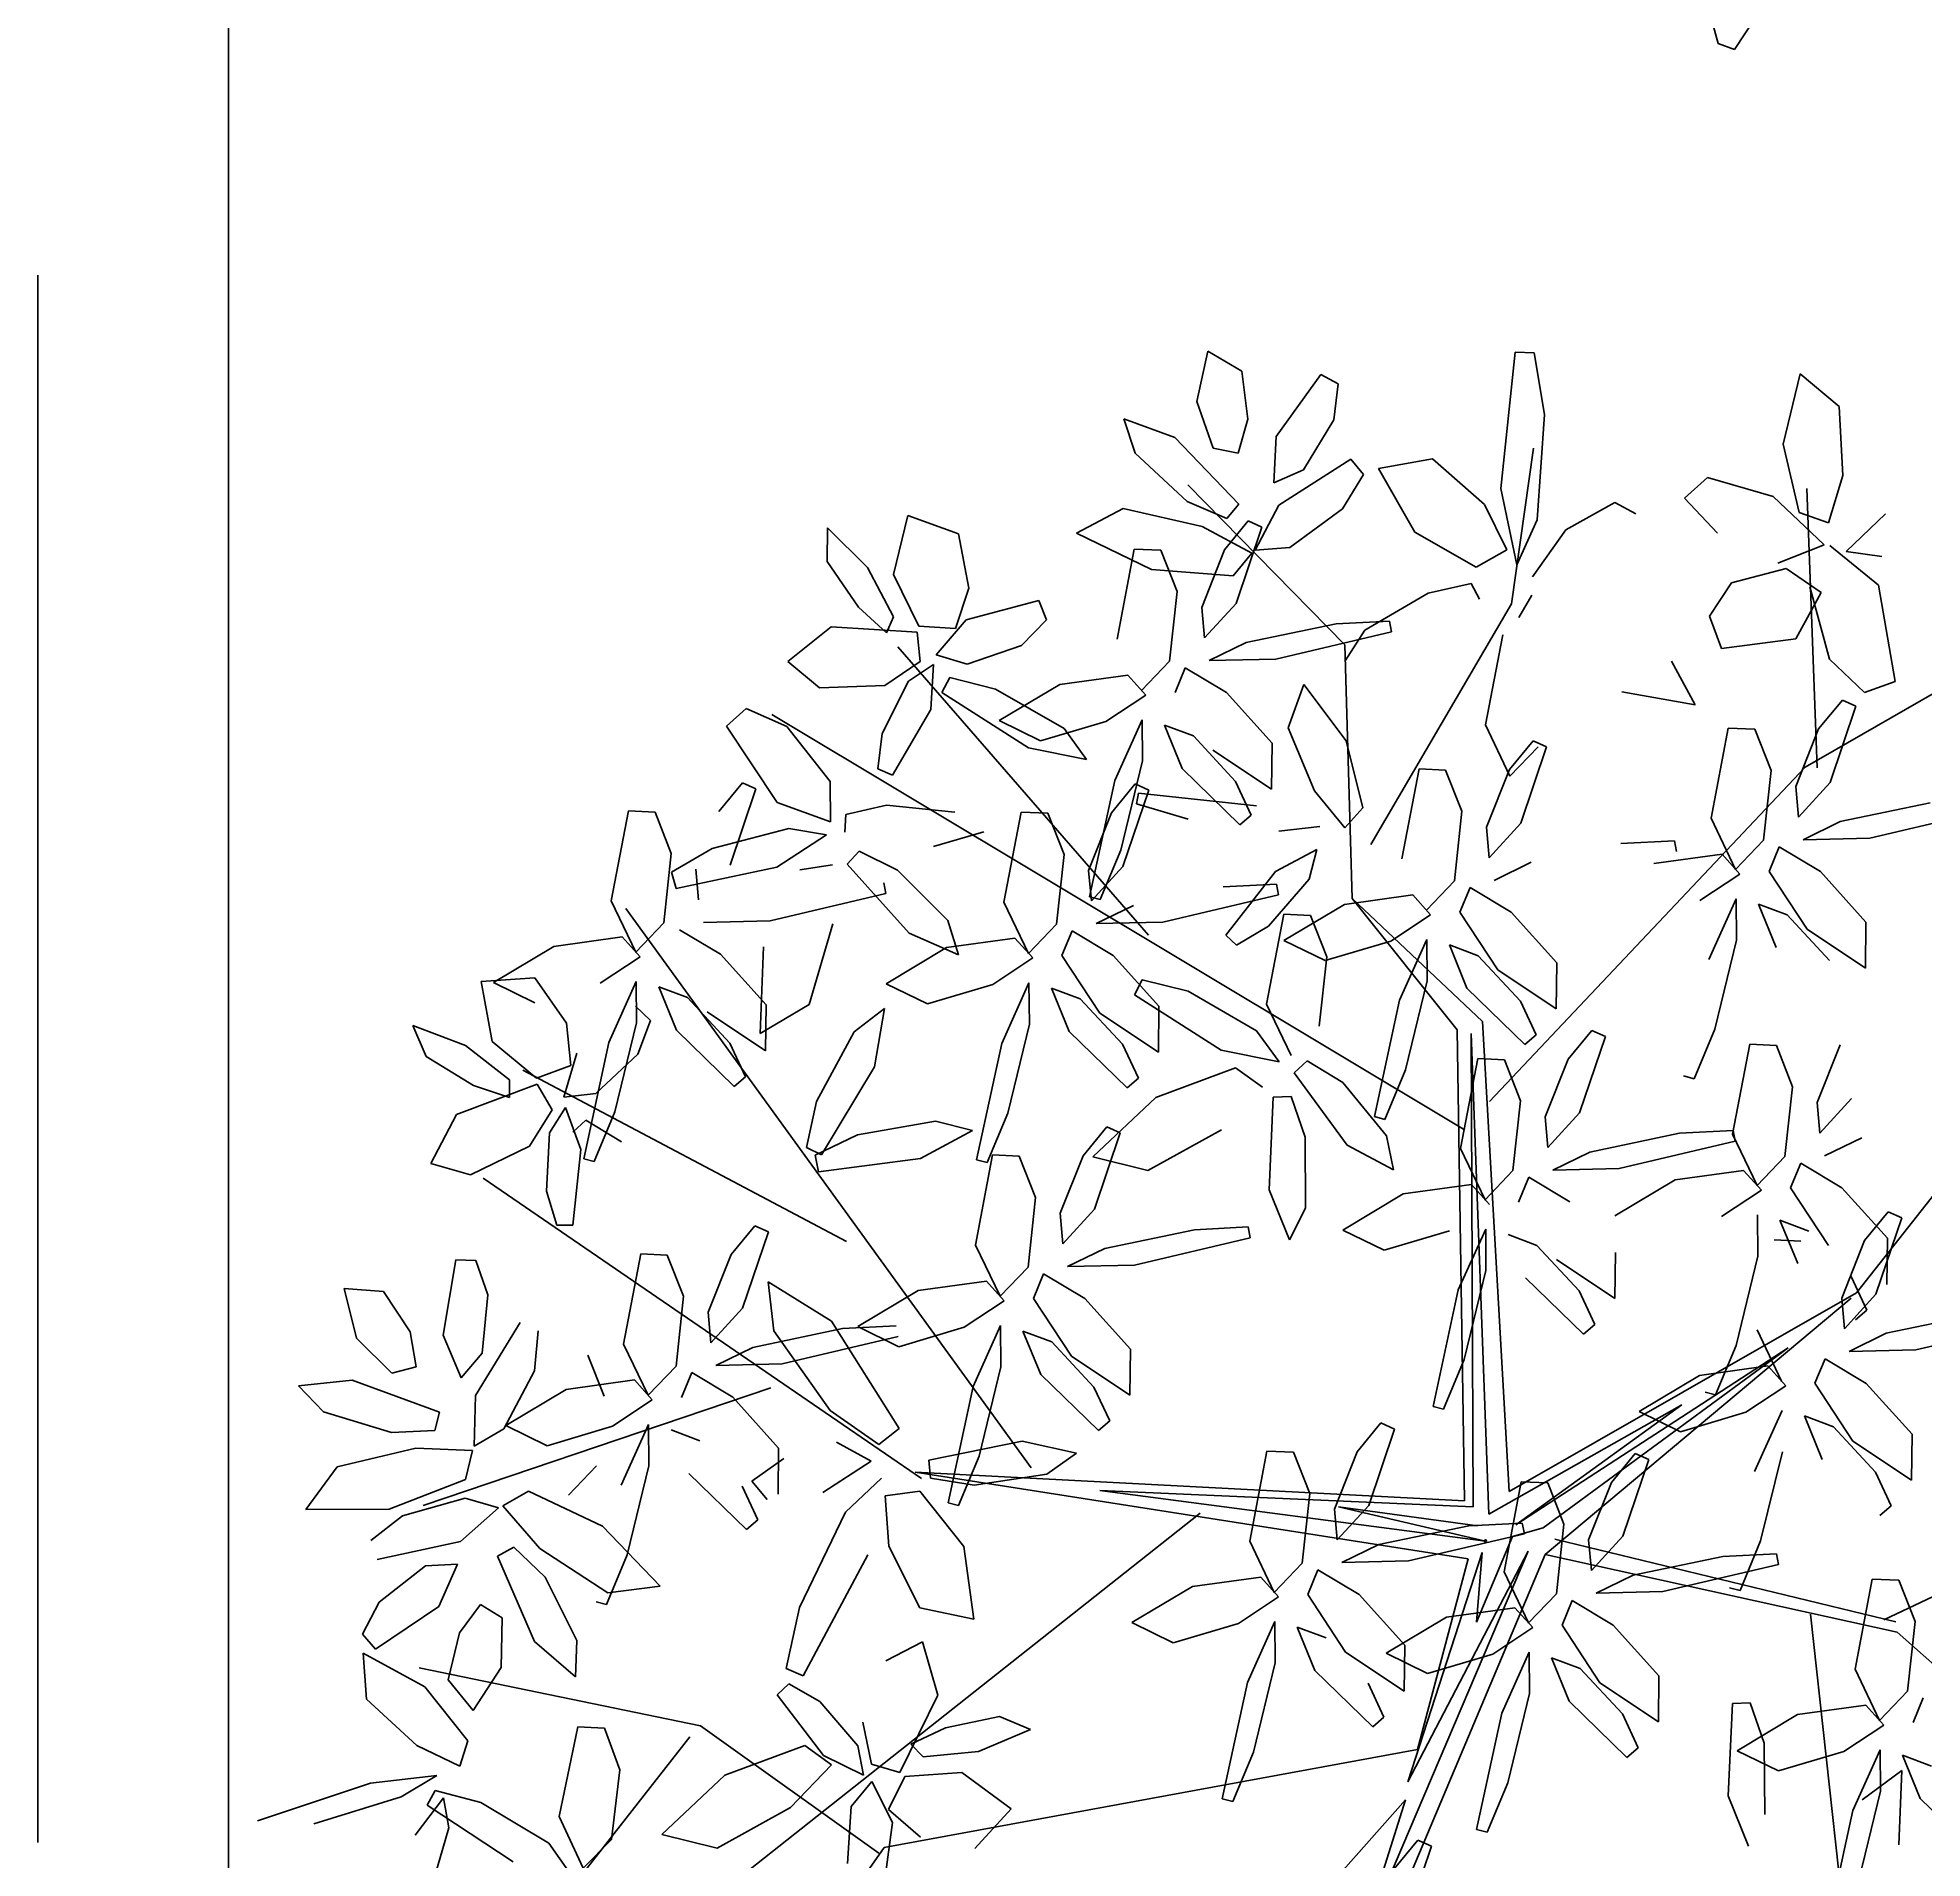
# Model space of a CAD drawing. Header units: inches. Extents: x -9 to 337, y -247 to 209.
# Drawn here: x 285.962 to 286.702, y 70.639 to 71.354 of the extents above; entities that cross this region are included whole.
import ezdxf
from ezdxf.enums import TextEntityAlignment as Align

# ---------------------------------------------------------------- set-up
doc = ezdxf.new("R2010")
doc.units = ezdxf.units.IN
doc.header["$MEASUREMENT"] = 0
doc.linetypes.add('CENTER2', pattern=[1.125, 0.75, -0.125, 0.125, -0.125])
doc.layers.add('vegetales', color=3, linetype='Continuous')
doc.styles.get("Standard").update_dxf_attribs({"font": 'arial.ttf'})

# ---------------------------------------------------------------- blocks, each defined once
blk = doc.blocks.new('EJE NORTE NUEVO')
at = {"color": 2, "linetype": 'CENTER2'}
blk.add_line((0, 2.55793), (0, -2.55793), dxfattribs=at)
at = {"color": 4}
blk.add_attdef('A', text='', height=0.35811, dxfattribs=at).set_placement((0, 2.90514), align=Align.MIDDLE_CENTER)
blk = doc.blocks.new('Planta(planta)002')
at = {"color": 62}
for p, q in [((0.1782, 0.8387), (0.1608, 0.8226)), ((0.1774, 0.7988), (0.1782, 0.8387)), ((0.1608, 0.8226), (0.1525, 0.7843)), ((-0.0641, 0.8036), (-0.0517, 0.7893)), ((0.1862, 0.7821), (0.2237, 0.8033)), ((0.2237, 0.8033), (0.2388, 0.7685)), ((-0.0517, 0.7893), (-0.0651, 0.7609)), ((0.0126, 0.7311), (0.0271, 0.7943)), ((0.0271, 0.7943), (0.0459, 0.7928)), ((0.0459, 0.7928), (0.0563, 0.7632)), ((0.0903, 0.7942), (0.1292, 0.7888)), ((0.0921, 0.7652), (0.0903, 0.7942)), ((0.1292, 0.7888), (0.1682, 0.742)), ((0.1647, 0.7615), (0.1774, 0.7988)), ((0.1525, 0.7843), (0.153, 0.7573)), ((0.1722, 0.7439), (0.1862, 0.7821)), ((0.0563, 0.7632), (0.0491, 0.7141)), ((0.125, 0.7326), (0.0921, 0.7652)), ((0.153, 0.7573), (0.1647, 0.7615)), ((0.2388, 0.7685), (0.216, 0.7367)), ((-0.0747, 0.7516), (-0.0427, 0.7422)), ((-0.0425, 0.7248), (0.0093, 0.7487)), ((0.0058, 0.7586), (-0.0205, 0.7568)), ((0.0093, 0.7487), (0.0058, 0.7586)), ((-0.0209, 0.6998), (-0.0807, 0.7413)), ((-0.0427, 0.7422), (0.0047, 0.7125)), ((0.1682, 0.742), (0.1546, 0.726)), ((0.1888, 0.7239), (0.1722, 0.7439)), ((0.216, 0.7367), (0.1888, 0.7239)), ((0.3663, 0.7168), (0.3784, 0.7393)), ((0.3784, 0.7393), (0.3936, 0.704)), ((0.0285, 0.6942), (0.0126, 0.7311)), ((0.0991, 0.7107), (0.1388, 0.7224)), ((0.1546, 0.726), (0.125, 0.7326)), ((0.1388, 0.7224), (0.1595, 0.7177)), ((0.1658, 0.7212), (0.1984, 0.7228)), ((0.176, 0.7006), (0.1658, 0.7212)), ((0.1984, 0.7228), (0.2435, 0.6947)), ((0.4228, 0.7102), (0.454, 0.7288)), ((0.454, 0.7288), (0.4603, 0.7017)), ((-0.085, 0.7108), (-0.0518, 0.6773)), ((0.0047, 0.7125), (0.0198, 0.69)), ((0.0491, 0.7141), (0.0285, 0.6942)), ((0.0789, 0.6957), (0.0991, 0.7107)), ((0.1595, 0.7177), (0.1351, 0.6974)), ((0.2965, 0.7081), (0.3318, 0.696)), ((0.3143, 0.6519), (0.2965, 0.7081)), ((0.3667, 0.6665), (0.3663, 0.7168)), ((0.4067, 0.679), (0.4228, 0.7102)), ((0.0198, 0.69), (-0.0209, 0.6998)), ((0.0826, 0.6851), (0.0789, 0.6957)), ((0.1351, 0.6974), (0.0826, 0.6851)), ((0.1492, 0.6998), (0.1607, 0.703)), ((0.1628, 0.6283), (0.1492, 0.6998)), ((0.1607, 0.703), (0.177, 0.6738)), ((0.212, 0.6818), (0.176, 0.7006)), ((0.2435, 0.6947), (0.2375, 0.6813)), ((0.3318, 0.696), (0.3611, 0.6466)), ((0.3936, 0.704), (0.3904, 0.6385)), ((0.4603, 0.7017), (0.4385, 0.6752)), ((0.0074, 0.6725), (-0.0111, 0.6868)), ((0.0302, 0.6818), (0.0398, 0.6899)), ((0.0398, 0.6899), (0.0644, 0.6736)), ((0.2375, 0.6813), (0.212, 0.6818)), ((-0.0518, 0.6773), (0.0185, 0.631)), ((0.0644, 0.6736), (0.0939, 0.6349)), ((0.177, 0.6738), (0.19, 0.6194)), ((0.2618, 0.6357), (0.3164, 0.6706)), ((0.3164, 0.6706), (0.3288, 0.6563)), ((0.4162, 0.6637), (0.4067, 0.679)), ((0.4385, 0.6752), (0.4162, 0.6637)), ((0.0094, 0.5998), (0.0148, 0.6651)), ((0.0148, 0.6651), (0.0274, 0.6652)), ((0.0274, 0.6652), (0.0362, 0.6362)), ((0.1626, 0.6567), (0.1722, 0.6256)), ((0.2105, 0.6431), (0.1626, 0.6567)), ((0.3288, 0.6563), (0.3154, 0.6279)), ((0.3772, 0.6378), (0.3667, 0.6665)), ((0.4433, 0.6522), (0.4969, 0.6595)), ((0.4969, 0.6595), (0.5006, 0.646)), ((-0.0758, 0.6166), (-0.0228, 0.6435)), ((0.4184, 0.6309), (0.4433, 0.6522)), ((0.5006, 0.646), (0.4799, 0.6307)), ((0.0185, 0.631), (0.0231, 0.6372)), ((0.0362, 0.6362), (0.0347, 0.5859)), ((0.0978, 0.6106), (0.0658, 0.6294)), ((0.185, 0.5928), (0.1628, 0.6283)), ((0.3904, 0.6385), (0.3772, 0.6378)), ((0.1722, 0.6256), (0.214, 0.6014)), ((0.19, 0.6194), (0.185, 0.5928)), ((0.0715, 0.566), (0.1262, 0.6009)), ((0.1262, 0.6009), (0.1385, 0.5867)), ((-0.0277, 0.587), (-0.018, 0.5559)), ((0.0202, 0.5735), (-0.0277, 0.587)), ((0.0224, 0.5638), (0.0094, 0.5998)), ((-0.0413, 0.5757), (-0.0762, 0.5526)), ((-0.068, 0.58), (-0.0413, 0.5757)), ((0.0347, 0.5859), (0.0224, 0.5638)), ((0.1385, 0.5867), (0.1252, 0.5583)), ((0.2325, 0.5836), (0.1879, 0.5681)), ((0.2114, 0.5634), (0.2325, 0.5836)), ((0.0583, 0.5429), (0.0202, 0.5735)), ((0.0571, 0.5285), (0.0715, 0.566)), ((0.1879, 0.5681), (0.1158, 0.5245)), ((0.155, 0.5312), (0.2114, 0.5634)), ((-0.018, 0.5559), (0.0238, 0.5318)), ((0.1252, 0.5583), (0.0857, 0.5283)), ((0.1698, 0.5541), (0.129, 0.5379)), ((0.1961, 0.5559), (0.1698, 0.5541)), ((0.1929, 0.5499), (0.1865, 0.5456)), ((0.1996, 0.546), (0.1961, 0.5559)), ((0.0568, 0.5241), (0.0583, 0.5429)), ((0.129, 0.5379), (0.1146, 0.5216)), ((0.1477, 0.5222), (0.1996, 0.546)), ((0.1865, 0.5456), (0.2037, 0.5117)), ((0.2269, 0.5393), (0.226, 0.4822)), ((0.0238, 0.5318), (0.0568, 0.5241)), ((0.0857, 0.5283), (0.0571, 0.5285)), ((0.1146, 0.5216), (0.1477, 0.5222)), ((0.1158, 0.5245), (0.1195, 0.5178)), ((0.1195, 0.5178), (0.155, 0.5312)), ((0.0422, 0.514), (-0.0023, 0.4985)), ((0.0211, 0.4937), (0.0422, 0.514)), ((0.0722, 0.5102), (0.061, 0.4627)), ((0.0899, 0.517), (0.0722, 0.5102)), ((0.0971, 0.4838), (0.0899, 0.517)), ((0.1052, 0.5082), (0.1384, 0.4746)), ((0.1326, 0.4978), (0.1052, 0.5082)), ((-0.0023, 0.4985), (-0.0744, 0.4549)), ((-0.0352, 0.4616), (0.0211, 0.4937)), ((0.0504, 0.4998), (0.0366, 0.4696)), ((0.0588, 0.4797), (0.0504, 0.4998)), ((0.0933, 0.4357), (0.0971, 0.4838)), ((0.226, 0.4822), (0.2365, 0.4811)), ((0.0366, 0.4696), (0.0358, 0.4125)), ((0.056, 0.436), (0.0588, 0.4797)), ((0.1384, 0.4746), (0.2088, 0.4283)), ((-0.0707, 0.4481), (-0.0352, 0.4616)), ((0.061, 0.4627), (0.0694, 0.4136)), ((0.0873, 0.4539), (0.0987, 0.4571)), ((0.1009, 0.3824), (0.0873, 0.4539)), ((0.0987, 0.4571), (0.1151, 0.428)), ((0.2133, 0.4345), (0.1859, 0.4608)), ((-0.0641, 0.449), (-0.0517, 0.4347)), ((0.2192, 0.4411), (0.1624, 0.4359)), ((-0.0517, 0.4347), (-0.0651, 0.4063)), ((0.0463, 0.4114), (0.056, 0.436)), ((0.0694, 0.4136), (0.0933, 0.4357)), ((0.1151, 0.428), (0.128, 0.3735)), ((0.1624, 0.4359), (0.1624, 0.4254)), ((0.2088, 0.4283), (0.2133, 0.4345)), ((0.1466, 0.3813), (0.2013, 0.4162)), ((0.1624, 0.4254), (0.1878, 0.4183)), ((0.1878, 0.4183), (0.2316, 0.4201)), ((0.2013, 0.4162), (0.2137, 0.4019)), ((-0.0205, 0.4021), (-0.0612, 0.3859)), ((0.0058, 0.4039), (-0.0205, 0.4021)), ((0.0093, 0.394), (0.0058, 0.4039)), ((0.0358, 0.4125), (0.0463, 0.4114)), ((0.1879, 0.4034), (0.1976, 0.3723)), ((0.2358, 0.3898), (0.1879, 0.4034)), ((0.2137, 0.4019), (0.2003, 0.3735)), ((-0.0425, 0.3702), (0.0093, 0.394)), ((-0.0164, 0.3965), (0.0034, 0.3615)), ((0.0448, 0.393), (-0.0164, 0.3965)), ((0.0988, 0.3663), (0.0448, 0.393)), ((0.123, 0.3469), (0.1009, 0.3824)), ((0.128, 0.3735), (0.123, 0.3469)), ((0.1322, 0.3438), (0.1466, 0.3813)), ((0.2003, 0.3735), (0.1608, 0.3436)), ((-0.0757, 0.3696), (-0.0425, 0.3702)), ((0.0034, 0.3615), (0.0601, 0.3436)), ((0.1019, 0.3432), (0.0988, 0.3663)), ((0.1134, 0.2714), (0.1247, 0.3338)), ((0.1247, 0.3338), (0.1372, 0.3328)), ((-0.0518, 0.3226), (0.0185, 0.2763)), ((0.0523, 0.2898), (0.102, 0.3326)), ((0.1111, 0.3239), (0.097, 0.297)), ((0.102, 0.3326), (0.1111, 0.3239)), ((0.1372, 0.3328), (0.1434, 0.304)), ((-0.1536, 0.3176), (-0.1544, 0.2606)), ((-0.1292, 0.3107), (-0.1209, 0.2616)), ((0.2133, 0.3148), (0.1412, 0.2712)), ((0.1804, 0.2779), (0.2367, 0.3101)), ((0.097, 0.297), (0.0607, 0.2622)), ((0.1434, 0.304), (0.1373, 0.2557)), ((-0.144, 0.2595), (-0.1343, 0.284)), ((-0.1209, 0.2616), (-0.0969, 0.2837)), ((0.0185, 0.2763), (0.0231, 0.2825)), ((0.0365, 0.2551), (0.0523, 0.2898)), ((0.1231, 0.2356), (0.1134, 0.2714)), ((0.1412, 0.2712), (0.1449, 0.2645)), ((0.1449, 0.2645), (0.1804, 0.2779)), ((-0.1544, 0.2606), (-0.144, 0.2595)), ((0.0607, 0.2622), (0.0365, 0.2551)), ((0.1373, 0.2557), (0.1231, 0.2356)), ((0.1666, 0.2114), (0.2213, 0.2463)), ((0.2213, 0.2463), (0.2337, 0.232)), ((0.0674, 0.2324), (0.0771, 0.2013)), ((0.1154, 0.2188), (0.0674, 0.2324)), ((0.2337, 0.232), (0.2203, 0.2036)), ((0.1534, 0.1883), (0.1154, 0.2188)), ((0.0771, 0.2013), (0.1189, 0.1771)), ((0.1522, 0.1739), (0.1666, 0.2114)), ((0.2203, 0.2036), (0.1808, 0.1737)), ((0.1519, 0.1694), (0.1534, 0.1883)), ((0.1808, 0.1737), (0.1522, 0.1739)), ((0.2241, 0.1832), (0.2097, 0.167)), ((-0.1377, 0.1291), (-0.0831, 0.164)), ((-0.0831, 0.164), (-0.0707, 0.1497)), ((0.185, 0.1623), (0.1673, 0.1556)), ((0.1923, 0.1292), (0.185, 0.1623)), ((-0.0707, 0.1497), (-0.0841, 0.1213)), ((0.1374, 0.1593), (0.0928, 0.1438)), ((0.1163, 0.1391), (0.1374, 0.1593)), ((0.2004, 0.1535), (0.2335, 0.12)), ((0.2277, 0.1432), (0.2004, 0.1535)), ((-0.151, 0.1059), (-0.189, 0.1365)), ((0.0928, 0.1438), (0.0207, 0.1002)), ((0.0599, 0.1069), (0.1163, 0.1391)), ((0.1539, 0.1251), (0.1455, 0.1451)), ((-0.1522, 0.0915), (-0.1377, 0.1291)), ((-0.0841, 0.1213), (-0.1236, 0.0913)), ((-0.0395, 0.1172), (-0.0802, 0.1009)), ((-0.0616, 0.0852), (-0.0097, 0.109)), ((-0.0132, 0.119), (-0.0395, 0.1172)), ((-0.0097, 0.109), (-0.0132, 0.119)), ((0.0244, 0.0935), (0.0599, 0.1069)), ((-0.1855, 0.0948), (-0.1525, 0.0871)), ((-0.1525, 0.0871), (-0.151, 0.1059)), ((-0.0802, 0.1009), (-0.0947, 0.0847)), ((0.0207, 0.1002), (0.0244, 0.0935)), ((-0.1236, 0.0913), (-0.1522, 0.0915)), ((-0.0947, 0.0847), (-0.0616, 0.0852)), ((-0.167, 0.077), (-0.2116, 0.0615)), ((-0.1881, 0.0568), (-0.167, 0.077)), ((-0.137, 0.0733), (-0.1483, 0.0258)), ((-0.1194, 0.08), (-0.137, 0.0733)), ((-0.1121, 0.0469), (-0.1194, 0.08)), ((-0.104, 0.0712), (-0.0708, 0.0377)), ((-0.0767, 0.0609), (-0.104, 0.0712)), ((-0.1589, 0.0628), (-0.1726, 0.0327)), ((-0.1504, 0.0428), (-0.1589, 0.0628)), ((-0.0234, 0.0238), (-0.0767, 0.0609)), ((-0.1159, -0.0012), (-0.1121, 0.0469)), ((-0.1726, 0.0327), (-0.1735, -0.0244)), ((-0.0708, 0.0377), (-0.0005, -0.0087)), ((-0.1483, 0.0258), (-0.1399, -0.0233)), ((-0.0299, -0.0166), (0.0247, 0.0183)), ((0.004, -0.0024), (-0.0234, 0.0238)), ((0.0247, 0.0183), (0.0371, 0.004)), ((-0.1291, 0.0044), (-0.1195, -0.0267)), ((-0.0812, -0.0092), (-0.1291, 0.0044)), ((0.0371, 0.004), (0.0237, -0.0243)), ((-0.163, -0.0255), (-0.1533, -0.001)), ((-0.1399, -0.0233), (-0.1159, -0.0012)), ((-0.0432, -0.0397), (-0.0812, -0.0092)), ((-0.0005, -0.0087), (0.004, -0.0024)), ((-0.1735, -0.0244), (-0.163, -0.0255)), ((-0.0444, -0.0541), (-0.0299, -0.0166)), ((0.0237, -0.0243), (-0.0158, -0.0543)), ((-0.1195, -0.0267), (-0.0777, -0.0509)), ((-0.0447, -0.0585), (-0.0432, -0.0397)), ((0.0683, -0.0285), (0.0276, -0.0447)), ((0.0462, -0.0604), (0.0981, -0.0366)), ((0.0946, -0.0267), (0.0683, -0.0285)), ((0.0981, -0.0366), (0.0946, -0.0267)), ((-0.0777, -0.0509), (-0.0447, -0.0585)), ((0.0276, -0.0447), (0.0131, -0.061)), ((-0.0158, -0.0543), (-0.0444, -0.0541)), ((-0.0116, -0.0656), (-0.0292, -0.0724)), ((-0.0043, -0.0988), (-0.0116, -0.0656)), ((0.0131, -0.061), (0.0462, -0.0604)), ((-0.0592, -0.0687), (-0.1038, -0.0842)), ((-0.0803, -0.0889), (-0.0592, -0.0687)), ((-0.0292, -0.0724), (-0.0405, -0.1199)), ((0.0038, -0.0744), (0.037, -0.108)), ((0.0311, -0.0848), (0.0038, -0.0744)), ((-0.1038, -0.0842), (-0.1759, -0.1277)), ((-0.1367, -0.1211), (-0.0803, -0.0889)), ((-0.0511, -0.0828), (-0.0648, -0.113)), ((-0.0426, -0.1029), (-0.0511, -0.0828)), ((0.0844, -0.1218), (0.0311, -0.0848)), ((-0.2098, -0.1027), (-0.2361, -0.1045)), ((-0.2063, -0.1126), (-0.2098, -0.1027)), ((-0.0455, -0.1467), (-0.0426, -0.1029)), ((-0.0081, -0.1469), (-0.0043, -0.0988)), ((-0.2582, -0.1364), (-0.2063, -0.1126)), ((-0.0648, -0.113), (-0.0657, -0.1701)), ((-0.0405, -0.1199), (-0.0321, -0.169)), ((-0.1759, -0.1277), (-0.1722, -0.1345)), ((-0.1722, -0.1345), (-0.1367, -0.1211)), ((-0.0552, -0.1712), (-0.0455, -0.1467)), ((0.0714, -0.1404), (0.0751, -0.1472)), ((-0.0321, -0.169), (-0.0081, -0.1469)), ((-0.0657, -0.1701), (-0.0552, -0.1712)), ((-0.0363, -0.241), (0.0133, -0.1983)), ((0.0133, -0.1983), (0.0224, -0.207)), ((0.0224, -0.207), (0.0083, -0.2339)), ((-0.0087, -0.2236), (0.001, -0.2547)), ((0.0393, -0.2371), (-0.0087, -0.2236)), ((0.0083, -0.2339), (-0.028, -0.2687)), ((0.0773, -0.2677), (0.0393, -0.2371)), ((-0.0522, -0.2758), (-0.0363, -0.241)), ((0.0761, -0.2821), (0.0905, -0.2446)), ((0.001, -0.2547), (0.0428, -0.2789)), ((0.0428, -0.2789), (0.0758, -0.2865)), ((0.0758, -0.2865), (0.0773, -0.2677)), ((-0.6449, -0.5645), (-0.6302, -0.5403)), ((-0.6353, -0.587), (-0.6449, -0.5645)), ((-0.5831, -0.5779), (-0.6353, -0.587))]:
    blk.add_line(p, q, dxfattribs=at)
at = {"color": 60}
for p, q in [((-0.2793, 0.8101), (-0.2887, 0.7883)), ((-0.2639, 0.7733), (-0.2793, 0.8101)), ((-0.1187, 0.7687), (-0.0641, 0.8036)), ((-0.2887, 0.7883), (-0.2807, 0.7499)), ((-0.249, 0.7616), (-0.2234, 0.7963)), ((-0.2234, 0.7963), (-0.1954, 0.7706)), ((-0.2179, 0.7897), (-0.2083, 0.7586)), ((-0.17, 0.7761), (-0.2179, 0.7897)), ((-0.1319, 0.7455), (-0.17, 0.7761)), ((-0.2603, 0.734), (-0.2639, 0.7733)), ((-0.2463, 0.721), (-0.249, 0.7616)), ((-0.1954, 0.7706), (-0.2034, 0.7323)), ((-0.1332, 0.7312), (-0.1187, 0.7687)), ((-0.0651, 0.7609), (-0.1045, 0.7309)), ((-0.2807, 0.7499), (-0.2693, 0.7254)), ((-0.0807, 0.7413), (-0.0747, 0.7516)), ((-0.3415, 0.7337), (-0.3038, 0.7445)), ((-0.3281, 0.7079), (-0.3415, 0.7337)), ((-0.3038, 0.7445), (-0.2491, 0.7177)), ((-0.2693, 0.7254), (-0.2603, 0.734)), ((-0.1665, 0.7344), (-0.1334, 0.7267)), ((-0.1334, 0.7267), (-0.1319, 0.7455)), ((-0.0612, 0.7405), (-0.0757, 0.7243)), ((-0.223, 0.7094), (-0.2463, 0.721)), ((-0.2034, 0.7323), (-0.223, 0.7094)), ((-0.1045, 0.7309), (-0.1332, 0.7312)), ((-0.4676, 0.6872), (-0.4478, 0.7177)), ((-0.4478, 0.7177), (-0.4302, 0.696)), ((-0.2847, 0.6915), (-0.3281, 0.7079)), ((-0.2491, 0.7177), (-0.255, 0.6975)), ((-0.2428, 0.6977), (-0.2137, 0.7124)), ((-0.148, 0.7166), (-0.1926, 0.7011)), ((-0.1691, 0.6964), (-0.148, 0.7166)), ((-0.0931, 0.6865), (-0.1004, 0.7196)), ((-0.5213, 0.6684), (-0.5203, 0.6939)), ((-0.5203, 0.6939), (-0.4912, 0.6689)), ((-0.4302, 0.696), (-0.4382, 0.6627)), ((-0.255, 0.6975), (-0.2847, 0.6915)), ((-0.1926, 0.7011), (-0.2647, 0.6575)), ((-0.2252, 0.683), (-0.2428, 0.6977)), ((-0.2255, 0.6642), (-0.1691, 0.6964)), ((-0.1611, 0.7051), (-0.1611, 0.6904)), ((-0.1399, 0.7024), (-0.1536, 0.6723)), ((-0.1314, 0.6824), (-0.1399, 0.7024)), ((-0.4684, 0.6521), (-0.4676, 0.6872)), ((-0.2995, 0.6609), (-0.268, 0.6878)), ((-0.268, 0.6878), (-0.2472, 0.6919)), ((-0.2472, 0.6919), (-0.2613, 0.6635)), ((-0.1846, 0.6805), (-0.2252, 0.683)), ((-0.1611, 0.6904), (-0.1846, 0.6805)), ((-0.1343, 0.6386), (-0.1314, 0.6824)), ((-0.0969, 0.6384), (-0.0931, 0.6865)), ((-0.4989, 0.6233), (-0.5213, 0.6684)), ((-0.4912, 0.6689), (-0.4653, 0.6086)), ((-0.4237, 0.6441), (-0.3788, 0.6742)), ((-0.3788, 0.6742), (-0.3696, 0.6636)), ((-0.2563, 0.6761), (-0.2438, 0.6751)), ((-0.2438, 0.6751), (-0.2376, 0.6463)), ((-0.1536, 0.6723), (-0.1544, 0.6152)), ((-0.0683, 0.6681), (-0.1145, 0.6277)), ((-0.4382, 0.6627), (-0.4531, 0.6426)), ((-0.3696, 0.6636), (-0.3814, 0.6408)), ((-0.3119, 0.639), (-0.2995, 0.6609)), ((-0.2613, 0.6635), (-0.3043, 0.6309)), ((-0.2647, 0.6575), (-0.261, 0.6508)), ((-0.261, 0.6508), (-0.2255, 0.6642)), ((-0.1292, 0.6654), (-0.1209, 0.6163)), ((-0.4531, 0.6426), (-0.4684, 0.6521)), ((-0.4369, 0.6141), (-0.4237, 0.6441)), ((-0.3814, 0.6408), (-0.4141, 0.6153)), ((-0.5802, 0.63), (-0.5432, 0.6346)), ((-0.5396, 0.5873), (-0.5802, 0.63)), ((-0.5432, 0.6346), (-0.4952, 0.6031)), ((-0.3043, 0.6309), (-0.3119, 0.639)), ((-0.144, 0.6141), (-0.1343, 0.6386)), ((-0.1209, 0.6163), (-0.0969, 0.6384)), ((-0.1145, 0.6277), (-0.0758, 0.6166)), ((-0.4769, 0.6022), (-0.4989, 0.6233)), ((-0.4141, 0.6153), (-0.4369, 0.6141)), ((-0.1544, 0.6152), (-0.144, 0.6141)), ((-0.4952, 0.6031), (-0.4689, 0.5729)), ((-0.4653, 0.6086), (-0.4769, 0.6022)), ((-0.439, 0.5981), (-0.38, 0.6106)), ((-0.4872, 0.5626), (-0.5396, 0.5873)), ((-0.466, 0.5742), (-0.439, 0.5981)), ((-0.3755, 0.5973), (-0.3979, 0.5798)), ((-0.5647, 0.5815), (-0.5366, 0.5772)), ((-0.5366, 0.5772), (-0.4969, 0.5535)), ((-0.4425, 0.5674), (-0.466, 0.5742)), ((-0.3979, 0.5798), (-0.4425, 0.5674)), ((-0.3407, 0.547), (-0.286, 0.5819)), ((-0.286, 0.5819), (-0.2737, 0.5677)), ((-0.1221, 0.5655), (-0.068, 0.58)), ((-0.5216, 0.5349), (-0.5713, 0.5691)), ((-0.4689, 0.5729), (-0.4872, 0.5626)), ((-0.4399, 0.568), (-0.4302, 0.5369)), ((-0.392, 0.5545), (-0.4399, 0.568)), ((-0.2737, 0.5677), (-0.287, 0.5393)), ((-0.1508, 0.5484), (-0.1221, 0.5655)), ((-0.6169, 0.5402), (-0.5922, 0.5473)), ((-0.5922, 0.5473), (-0.5512, 0.5411)), ((-0.4969, 0.5535), (-0.4857, 0.5317)), ((-0.3539, 0.5239), (-0.392, 0.5545)), ((-0.3637, 0.5599), (-0.377, 0.5315)), ((-0.3551, 0.5095), (-0.3407, 0.547)), ((-0.1473, 0.5371), (-0.1508, 0.5484)), ((-0.0762, 0.5526), (-0.1473, 0.5371)), ((-0.6182, 0.5262), (-0.6169, 0.5402)), ((-0.5512, 0.5411), (-0.5347, 0.5254)), ((-0.4857, 0.5317), (-0.5216, 0.5349)), ((-0.4302, 0.5369), (-0.3884, 0.5128)), ((-0.287, 0.5393), (-0.3265, 0.5093)), ((-0.2424, 0.5351), (-0.2832, 0.5189)), ((-0.2161, 0.5369), (-0.2424, 0.5351)), ((-0.2126, 0.527), (-0.2161, 0.5369)), ((-0.1573, 0.5304), (-0.1505, 0.5402)), ((-0.1505, 0.5402), (-0.1193, 0.5283)), ((-0.6263, 0.5307), (-0.6482, 0.5066)), ((-0.6136, 0.4826), (-0.6263, 0.5307)), ((-0.5655, 0.5143), (-0.6182, 0.5262)), ((-0.5347, 0.5254), (-0.5655, 0.5143)), ((-0.4865, 0.4907), (-0.4827, 0.5305)), ((-0.4827, 0.5305), (-0.4627, 0.5244)), ((-0.4627, 0.5244), (-0.4445, 0.4693)), ((-0.3554, 0.5051), (-0.3539, 0.5239)), ((-0.2645, 0.5032), (-0.2126, 0.527)), ((-0.101, 0.4843), (-0.1573, 0.5304)), ((-0.1193, 0.5283), (-0.0745, 0.4948)), ((-0.537, 0.4483), (-0.5111, 0.5086)), ((-0.5111, 0.5086), (-0.4985, 0.5046)), ((-0.3884, 0.5128), (-0.3554, 0.5051)), ((-0.3265, 0.5093), (-0.3551, 0.5095)), ((-0.2832, 0.5189), (-0.2976, 0.5026)), ((-0.6896, 0.4637), (-0.7639, 0.5035)), ((-0.6482, 0.5066), (-0.6477, 0.4583)), ((-0.569, 0.491), (-0.5441, 0.494)), ((-0.5441, 0.494), (-0.5406, 0.4764)), ((-0.4985, 0.5046), (-0.4987, 0.4741)), ((-0.4165, 0.5016), (-0.4452, 0.5018)), ((-0.37, 0.495), (-0.4145, 0.4795)), ((-0.3911, 0.4747), (-0.37, 0.495)), ((-0.3223, 0.498), (-0.34, 0.4912)), ((-0.315, 0.4649), (-0.3223, 0.498)), ((-0.2976, 0.5026), (-0.2645, 0.5032)), ((-0.2609, 0.476), (-0.2384, 0.5028)), ((-0.2384, 0.5028), (-0.2279, 0.4512)), ((-0.0745, 0.4948), (-0.0612, 0.4712)), ((-0.6205, 0.4343), (-0.6136, 0.4826)), ((-0.5987, 0.4739), (-0.569, 0.491)), ((-0.4764, 0.4342), (-0.4865, 0.4907)), ((-0.3534, 0.4607), (-0.3618, 0.4808)), ((-0.3069, 0.4892), (-0.2738, 0.4556)), ((-0.2796, 0.4788), (-0.3069, 0.4892)), ((-0.0612, 0.4712), (-0.101, 0.4843)), ((-0.7381, 0.4732), (-0.6817, 0.4412)), ((-0.6023, 0.4462), (-0.5987, 0.4739)), ((-0.5406, 0.4764), (-0.5666, 0.4528)), ((-0.4987, 0.4741), (-0.5159, 0.4268)), ((-0.4445, 0.4693), (-0.4476, 0.4105)), ((-0.4474, 0.4426), (-0.3911, 0.4747)), ((-0.2263, 0.4418), (-0.2796, 0.4788)), ((-0.2744, 0.4083), (-0.2609, 0.476)), ((-0.6535, 0.4333), (-0.6896, 0.4637)), ((-0.6477, 0.4583), (-0.6374, 0.426)), ((-0.3189, 0.4167), (-0.315, 0.4649)), ((-0.2738, 0.4556), (-0.2034, 0.4093)), ((-0.0744, 0.4549), (-0.0707, 0.4481)), ((-0.6817, 0.4412), (-0.6535, 0.4333)), ((-0.5666, 0.4528), (-0.6023, 0.4462)), ((-0.5352, 0.4099), (-0.537, 0.4483)), ((-0.4829, 0.4291), (-0.4474, 0.4426)), ((-0.3756, 0.4506), (-0.3764, 0.3935)), ((-0.2279, 0.4512), (-0.2503, 0.3642)), ((-0.1989, 0.4155), (-0.2263, 0.4418)), ((-0.1187, 0.414), (-0.0641, 0.449)), ((-0.6734, 0.4238), (-0.6619, 0.4268)), ((-0.6619, 0.4268), (-0.6459, 0.3975)), ((-0.6374, 0.426), (-0.6205, 0.4343)), ((-0.4866, 0.4359), (-0.4829, 0.4291)), ((-0.4476, 0.4105), (-0.4764, 0.4342)), ((-0.2179, 0.435), (-0.2083, 0.4039)), ((-0.17, 0.4215), (-0.2179, 0.435)), ((-0.6616, 0.4191), (-0.6945, 0.4155)), ((-0.6745, 0.4016), (-0.6616, 0.4191)), ((-0.6607, 0.3521), (-0.6734, 0.4238)), ((-0.5159, 0.4268), (-0.5352, 0.4099)), ((-0.3659, 0.3924), (-0.3562, 0.417)), ((-0.349, 0.4143), (-0.3509, 0.3976)), ((-0.3217, 0.409), (-0.349, 0.4143)), ((-0.3428, 0.3946), (-0.3189, 0.4167)), ((-0.1319, 0.3909), (-0.17, 0.4215)), ((-0.1332, 0.3765), (-0.1187, 0.414)), ((-0.7136, 0.3817), (-0.6745, 0.4016)), ((-0.2683, 0.3669), (-0.2744, 0.4083)), ((-0.2083, 0.4039), (-0.1665, 0.3798)), ((-0.0651, 0.4063), (-0.1045, 0.3763)), ((-0.6459, 0.3975), (-0.6337, 0.3428)), ((-0.3764, 0.3935), (-0.3659, 0.3924)), ((-0.2807, 0.3626), (-0.2877, 0.3896)), ((-0.1334, 0.3721), (-0.1319, 0.3909)), ((-0.615, 0.3504), (-0.5599, 0.3845)), ((-0.5599, 0.3845), (-0.5477, 0.3701)), ((-0.1665, 0.3798), (-0.1334, 0.3721)), ((-0.1045, 0.3763), (-0.1332, 0.3765)), ((-0.0612, 0.3859), (-0.0757, 0.3696)), ((-0.5477, 0.3701), (-0.5615, 0.3419)), ((-0.3202, 0.3724), (-0.2807, 0.3626)), ((-0.2503, 0.3642), (-0.2683, 0.3669)), ((-0.148, 0.362), (-0.1926, 0.3465)), ((-0.1691, 0.3417), (-0.148, 0.362)), ((-0.1004, 0.365), (-0.118, 0.3583)), ((-0.0931, 0.3319), (-0.1004, 0.365)), ((-0.63, 0.313), (-0.615, 0.3504)), ((-0.3906, 0.3284), (-0.3194, 0.351)), ((-0.3194, 0.351), (-0.2843, 0.3491)), ((-0.1399, 0.3478), (-0.1536, 0.3176)), ((-0.1314, 0.3277), (-0.1399, 0.3478)), ((-0.118, 0.3583), (-0.1292, 0.3107)), ((-0.085, 0.3562), (-0.0518, 0.3226)), ((-0.0576, 0.3459), (-0.085, 0.3562)), ((-0.6337, 0.3428), (-0.6391, 0.3163)), ((-0.5615, 0.3419), (-0.6014, 0.3124)), ((-0.3158, 0.3123), (-0.2917, 0.3387)), ((-0.2917, 0.3387), (-0.2724, 0.3229)), ((-0.1926, 0.3465), (-0.2647, 0.3029)), ((-0.2522, 0.3335), (-0.2604, 0.3239)), ((-0.1969, 0.2946), (-0.2522, 0.3335)), ((-0.2255, 0.3096), (-0.1691, 0.3417)), ((-0.0044, 0.3088), (-0.0576, 0.3459)), ((-0.4285, 0.3057), (-0.3906, 0.3284)), ((-0.2724, 0.3229), (-0.2795, 0.2734)), ((-0.2604, 0.3239), (-0.2429, 0.298)), ((-0.1343, 0.284), (-0.1314, 0.3277)), ((-0.0969, 0.2837), (-0.0931, 0.3319)), ((-0.6014, 0.3124), (-0.63, 0.313)), ((-0.3305, 0.3189), (-0.4241, 0.2932)), ((-0.3324, 0.2663), (-0.3158, 0.3123)), ((-0.261, 0.2961), (-0.2255, 0.3096)), ((0.0231, 0.2825), (-0.0044, 0.3088)), ((-0.4552, 0.2442), (-0.4464, 0.2975)), ((-0.4464, 0.2975), (-0.4352, 0.2968)), ((-0.4352, 0.2968), (-0.4292, 0.2724)), ((-0.4241, 0.2932), (-0.4285, 0.3057)), ((-0.2647, 0.3029), (-0.261, 0.2961)), ((-0.2429, 0.298), (-0.202, 0.266)), ((-0.1767, 0.261), (-0.1969, 0.2946)), ((-0.5744, 0.2889), (-0.5546, 0.2539)), ((-0.5132, 0.2853), (-0.5744, 0.2889)), ((-0.4592, 0.2586), (-0.5132, 0.2853)), ((-0.4292, 0.2724), (-0.4336, 0.2312)), ((-0.2795, 0.2734), (-0.312, 0.2331)), ((-0.5546, 0.2539), (-0.4979, 0.2359)), ((-0.4561, 0.2355), (-0.4592, 0.2586)), ((-0.3762, 0.258), (-0.3487, 0.2484)), ((-0.312, 0.2331), (-0.3324, 0.2663)), ((-0.202, 0.266), (-0.1767, 0.261)), ((-0.4459, 0.2139), (-0.4552, 0.2442)), ((-0.3487, 0.2484), (-0.3686, 0.2146)), ((-0.4979, 0.2359), (-0.4561, 0.2355)), ((-0.4336, 0.2312), (-0.4459, 0.2139)), ((-0.4363, 0.2152), (-0.4189, 0.24)), ((-0.4268, 0.1965), (-0.4363, 0.2152)), ((-0.3686, 0.2146), (-0.4268, 0.1965)), ((-0.4991, 0.1792), (-0.468, 0.2052)), ((-0.468, 0.2052), (-0.4451, 0.2067)), ((-0.4451, 0.2067), (-0.4561, 0.176)), ((-0.4068, 0.2047), (-0.4074, 0.1923)), ((-0.3817, 0.1948), (-0.4068, 0.2047)), ((-0.4514, 0.1845), (-0.4265, 0.1921)), ((-0.4265, 0.1921), (-0.3967, 0.1646)), ((-0.4074, 0.1923), (-0.3778, 0.1663)), ((-0.3495, 0.1725), (-0.3817, 0.1948)), ((-0.4561, 0.176), (-0.4993, 0.1451)), ((-0.45, 0.1545), (-0.4514, 0.1845)), ((-0.3967, 0.1646), (-0.3914, 0.1218)), ((-0.3778, 0.1663), (-0.3413, 0.1502)), ((-0.3413, 0.1502), (-0.3495, 0.1725)), ((-0.2369, 0.1501), (-0.2273, 0.1189)), ((-0.189, 0.1365), (-0.2369, 0.1501)), ((-0.3914, 0.1218), (-0.4294, 0.1211)), ((-0.2273, 0.1189), (-0.1855, 0.0948)), ((-0.2116, 0.0615), (-0.2837, 0.0179)), ((-0.2445, 0.0246), (-0.1881, 0.0568)), ((-0.2837, 0.0179), (-0.28, 0.0112)), ((-0.28, 0.0112), (-0.2445, 0.0246))]:
    blk.add_line(p, q, dxfattribs=at)
at = {"color": 44}
for p, q in [((0.1781, 0.2194), (0.0553, 0.7767)), ((-0.2062, 0.2771), (-0.1155, 0.7575)), ((0.1247, 0.4756), (0.1514, 0.7447)), ((-0.1796, 0.482), (-0.2489, 0.7319)), ((-0.265, 0.3283), (-0.3237, 0.6998)), ((0.3696, 0.5158), (0.3756, 0.6742)), ((-0.2917, 0.45), (-0.5212, 0.5717)), ((0.2426, 0.3888), (0.3696, 0.5158)), ((-0.4998, 0.3219), (-0.6066, 0.4949)), ((0.2795, 0.4052), (0.4717, 0.45)), ((0.2261, 0.2707), (0.2426, 0.3888)), ((0.2426, 0.2618), (0.2426, 0.3888)), ((0.5357, 0.213), (0.6745, 0.3539)), ((-0.265, 0.3347), (-0.0127, 0.0381)), ((-0.0408, 0.008), (-0.265, 0.3347)), ((-0.5105, 0.3219), (-0.7187, 0.3027)), ((-0.4785, 0.1682), (-0.4998, 0.3219)), ((-0.0127, 0.0381), (0.2261, 0.2707)), ((0.231, 0.2617), (-0.0114, 0.0308)), ((-0.0076, 0.0192), (0.231, 0.2617)), ((0.0139, 0.0198), (0.2426, 0.2618)), ((-0.1475, 0.1682), (-0.7187, 0.2514)), ((-0.1847, 0.2308), (-0.0231, 0.0078)), ((-0.0114, 0.0308), (-0.1847, 0.2308)), ((0.2048, 0.2194), (0.5304, 0.2194)), ((0.5304, 0.2194), (0.7439, 0.1554)), ((-0.4731, 0.1682), (-0.6493, 0.1425)), ((-0.1635, -0.0586), (-0.4731, 0.1682)), ((-0.077, 0.1001), (-0.0192, 0.0192)), ((-0.0231, 0.0078), (-0.077, 0.1001)), ((0.1424, -0.027), (-0.0076, 0.0192)), ((0.0139, 0.0198), (0.2849, -0.0624)), ((-0.1847, -0.0692), (-0.0306, 0.0039)), ((-0.1635, -0.0586), (-0.0408, 0.008)), ((-0.0306, 0.0039), (-0.0692, -0.027)), ((0.2233, -0.0539), (0, 0)), ((0, 0), (0.1424, -0.027)), ((-0.0692, -0.027), (-0.0076, -0.0039)), ((-0.0076, -0.0039), (0.0116, -0.0155)), ((-0.3001, -0.1271), (-0.0076, -0.0192)), ((-0.0076, -0.0192), (-0.1847, -0.0692)), ((0.0116, -0.0155), (0.2233, -0.0539)), ((-0.0011, -0.0294), (-0.3118, -0.1458)), ((-0.0011, -0.0294), (0.2795, -0.0624)), ((-0.0011, -0.0294), (0.13, -0.2482)), ((0.0116, -0.027), (0.1348, -0.2425)), ((0.2849, -0.0624), (0.4984, -0.0432)), ((-0.7667, -0.0945), (-0.1951, -0.0769)), ((-0.3237, -0.1393), (-0.1951, -0.0769)), ((0.0972, -0.1949), (-0.3077, -0.671)), ((0.13, -0.2354), (0.6211, -0.4276)), ((0.13, -0.2482), (0.1461, -0.7414))]:
    blk.add_line(p, q, dxfattribs=at)
at = {"color": 64}
for p, q in [((0.2486, 0.6126), (0.2105, 0.6431)), ((0.3506, 0.6067), (0.3143, 0.6519)), ((0.3611, 0.6466), (0.3715, 0.608)), ((0.3154, 0.6279), (0.2759, 0.598)), ((0.4394, 0.6221), (0.4184, 0.6309)), ((0.4799, 0.6307), (0.4394, 0.6221)), ((0.36, 0.6238), (0.3193, 0.6075)), ((0.3379, 0.5918), (0.3898, 0.6157)), ((0.3863, 0.6256), (0.36, 0.6238)), ((0.3747, 0.6079), (0.4094, 0.6175)), ((0.3898, 0.6157), (0.3863, 0.6256)), ((0.4094, 0.6175), (0.468, 0.6029)), ((0.214, 0.6014), (0.247, 0.5937)), ((0.247, 0.5937), (0.2486, 0.6126)), ((0.3193, 0.6075), (0.3048, 0.5913)), ((0.3715, 0.608), (0.3506, 0.6067)), ((0.3928, 0.5914), (0.3747, 0.6079)), ((0.468, 0.6029), (0.4662, 0.589)), ((0.2759, 0.598), (0.2473, 0.5982)), ((0.3048, 0.5913), (0.3379, 0.5918)), ((0.4384, 0.5831), (0.3928, 0.5914)), ((0.4662, 0.589), (0.4384, 0.5831)), ((0.2801, 0.5866), (0.2625, 0.5799)), ((0.2874, 0.5535), (0.2801, 0.5866)), ((0.2955, 0.5778), (0.3287, 0.5443)), ((0.3228, 0.5675), (0.2955, 0.5778)), ((0.4614, 0.5345), (0.4765, 0.5841)), ((0.4765, 0.5841), (0.5078, 0.5609)), ((0.2406, 0.5695), (0.2269, 0.5393)), ((0.2491, 0.5494), (0.2406, 0.5695)), ((0.3761, 0.5305), (0.3228, 0.5675)), ((0.5078, 0.5609), (0.5096, 0.512)), ((0.5257, 0.5114), (0.6029, 0.5702)), ((0.6117, 0.5602), (0.585, 0.525)), ((0.6029, 0.5702), (0.6117, 0.5602)), ((0.2438, 0.4828), (0.1929, 0.5499)), ((0.2462, 0.5056), (0.2491, 0.5494)), ((0.2836, 0.5054), (0.2874, 0.5535)), ((0.3287, 0.5443), (0.399, 0.498)), ((0.4733, 0.486), (0.4614, 0.5345)), ((0.2513, 0.5324), (0.2596, 0.4833)), ((0.4035, 0.5042), (0.3761, 0.5305)), ((0.585, 0.525), (0.5273, 0.4775)), ((0.3292, 0.5174), (0.2993, 0.5045)), ((0.3208, 0.4683), (0.3292, 0.5174)), ((0.3867, 0.5125), (0.3614, 0.5077)), ((0.4366, 0.4981), (0.3867, 0.5125)), ((0.4717, 0.45), (0.5624, 0.5141)), ((0.4942, 0.4661), (0.5257, 0.5114)), ((0.5096, 0.512), (0.4971, 0.4786)), ((0.2365, 0.4811), (0.2462, 0.5056)), ((0.2596, 0.4833), (0.2836, 0.5054)), ((0.2993, 0.5045), (0.2797, 0.4604)), ((0.399, 0.498), (0.4035, 0.5042)), ((0.4625, 0.4806), (0.4366, 0.4981)), ((0.4585, 0.4686), (0.4625, 0.4806)), ((0.4971, 0.4786), (0.4733, 0.486)), ((0.2944, 0.4272), (0.3208, 0.4683)), ((0.5273, 0.4775), (0.4942, 0.4661)), ((0.2416, 0.459), (0.2639, 0.4402)), ((0.2797, 0.4604), (0.2755, 0.4268)), ((0.5361, 0.4579), (0.4958, 0.4523)), ((0.574, 0.446), (0.5361, 0.4579)), ((0.2507, 0.4306), (0.2192, 0.4411)), ((0.4682, 0.4394), (0.486, 0.4436)), ((0.5784, 0.4298), (0.574, 0.446)), ((0.2316, 0.4201), (0.2507, 0.4306)), ((0.2755, 0.4268), (0.2944, 0.4272)), ((0.3968, 0.4045), (0.4514, 0.4394)), ((0.2871, 0.3824), (0.3418, 0.4173)), ((0.3418, 0.4173), (0.3541, 0.403)), ((0.3541, 0.403), (0.3408, 0.3746)), ((0.3823, 0.367), (0.3968, 0.4045)), ((0.6081, 0.3782), (0.6101, 0.4122)), ((0.6101, 0.4122), (0.6318, 0.4104)), ((0.6318, 0.4104), (0.6541, 0.3675)), ((0.6858, 0.3877), (0.7302, 0.4131)), ((0.7302, 0.4131), (0.7324, 0.3773)), ((0.2739, 0.3592), (0.2358, 0.3898)), ((0.6584, 0.3463), (0.6858, 0.3877)), ((0.3408, 0.3746), (0.3013, 0.3446)), ((0.7324, 0.3773), (0.6986, 0.3419)), ((0.1976, 0.3723), (0.2394, 0.3481)), ((0.3854, 0.3705), (0.3446, 0.3542)), ((0.3633, 0.3385), (0.4152, 0.3624)), ((0.411, 0.3668), (0.3823, 0.367)), ((0.4117, 0.3723), (0.3854, 0.3705)), ((0.4152, 0.3624), (0.4117, 0.3723)), ((0.2394, 0.3481), (0.2724, 0.3404)), ((0.2724, 0.3404), (0.2739, 0.3592)), ((0.3446, 0.3542), (0.3302, 0.338)), ((0.5615, 0.3422), (0.5894, 0.3469)), ((0.3013, 0.3446), (0.2727, 0.3448)), ((0.3302, 0.338), (0.3633, 0.3385)), ((0.2578, 0.3303), (0.2133, 0.3148)), ((0.2367, 0.3101), (0.2578, 0.3303)), ((0.2878, 0.3266), (0.2766, 0.2791)), ((0.3055, 0.3333), (0.2878, 0.3266)), ((0.3128, 0.3002), (0.3055, 0.3333)), ((0.3482, 0.3142), (0.3209, 0.3245)), ((0.266, 0.3161), (0.2522, 0.286)), ((0.2744, 0.2961), (0.266, 0.3161)), ((0.2716, 0.2523), (0.2744, 0.2961)), ((0.3089, 0.2521), (0.3128, 0.3002)), ((0.2522, 0.286), (0.2514, 0.2289)), ((0.2766, 0.2791), (0.285, 0.23)), ((0.2619, 0.2278), (0.2716, 0.2523)), ((0.285, 0.23), (0.3089, 0.2521)), ((0.2514, 0.2289), (0.2619, 0.2278)), ((0.2912, 0.2013), (0.2649, 0.1995)), ((0.2947, 0.1914), (0.2912, 0.2013)), ((0.2649, 0.1995), (0.2241, 0.1832)), ((0.2428, 0.1675), (0.2947, 0.1914)), ((0.2097, 0.167), (0.2428, 0.1675)), ((0.3516, 0.1386), (0.408, 0.1708)), ((0.281, 0.1062), (0.2277, 0.1432)), ((0.3161, 0.1252), (0.3516, 0.1386)), ((0.1511, 0.0813), (0.1539, 0.1251)), ((0.3124, 0.1319), (0.3161, 0.1252)), ((0.1317, 0.115), (0.1309, 0.0579)), ((0.1561, 0.1081), (0.1645, 0.059)), ((0.2335, 0.12), (0.3039, 0.0737)), ((0.3062, 0.0784), (0.3608, 0.1133)), ((0.3608, 0.1133), (0.3732, 0.099)), ((0.2549, 0.0858), (0.207, 0.0994)), ((0.3084, 0.0799), (0.281, 0.1062)), ((0.3732, 0.099), (0.3598, 0.0707)), ((0.1414, 0.0568), (0.1511, 0.0813)), ((0.1645, 0.059), (0.1884, 0.0811)), ((0.2929, 0.0553), (0.2549, 0.0858)), ((0.2917, 0.0409), (0.3062, 0.0784)), ((0.3039, 0.0737), (0.3084, 0.0799)), ((0.3598, 0.0707), (0.3203, 0.0407)), ((0.1309, 0.0579), (0.1414, 0.0568)), ((0.2914, 0.0364), (0.2929, 0.0553)), ((0.4044, 0.0665), (0.3637, 0.0503)), ((0.2584, 0.0441), (0.2914, 0.0364)), ((0.3203, 0.0407), (0.2917, 0.0409)), ((0.3637, 0.0503), (0.3492, 0.034)), ((0.3245, 0.0293), (0.3069, 0.0226)), ((0.3318, -0.0038), (0.3245, 0.0293)), ((0.3492, 0.034), (0.3823, 0.0346)), ((0.2558, 0.0061), (0.2769, 0.0263)), ((0.3069, 0.0226), (0.2956, -0.0249)), ((0.3672, 0.0102), (0.3399, 0.0206)), ((0.1994, -0.0261), (0.2558, 0.0061)), ((0.285, 0.0122), (0.2713, -0.018)), ((0.272, 0.0057), (0.2844, -0.0086)), ((0.2935, -0.0079), (0.285, 0.0122)), ((0.1182, -0.0083), (0.1278, -0.0394)), ((0.1661, -0.0218), (0.1182, -0.0083)), ((0.328, -0.0519), (0.3318, -0.0038)), ((0.1639, -0.0395), (0.1994, -0.0261)), ((0.2042, -0.0524), (0.1661, -0.0218)), ((0.1278, -0.0394), (0.1696, -0.0635)), ((0.1602, -0.0328), (0.1639, -0.0395)), ((0.2029, -0.0668), (0.2174, -0.0293)), ((0.3419, -0.0394), (0.3156, -0.0412)), ((0.3454, -0.0493), (0.3419, -0.0394)), ((0.2026, -0.0712), (0.2042, -0.0524)), ((0.3156, -0.0412), (0.2749, -0.0574)), ((0.2809, -0.0762), (0.2906, -0.0517)), ((0.2935, -0.0731), (0.3454, -0.0493)), ((0.304, -0.074), (0.328, -0.0519)), ((0.1696, -0.0635), (0.2026, -0.0712)), ((0.2749, -0.0574), (0.2604, -0.0737)), ((0.2357, -0.0783), (0.2181, -0.085)), ((0.243, -0.1114), (0.2357, -0.0783)), ((0.2604, -0.0737), (0.2935, -0.0731)), ((0.2704, -0.0751), (0.2809, -0.0762)), ((0.1881, -0.0813), (0.1435, -0.0968)), ((0.2181, -0.085), (0.2069, -0.1326)), ((0.2511, -0.0871), (0.2843, -0.1207)), ((0.2785, -0.0974), (0.2511, -0.0871)), ((0.1106, -0.1337), (0.167, -0.1016)), ((0.1962, -0.0955), (0.1825, -0.1257)), ((0.2047, -0.1156), (0.1962, -0.0955)), ((0.037, -0.108), (0.1073, -0.1543)), ((0.2018, -0.1593), (0.2047, -0.1156)), ((0.2392, -0.1596), (0.243, -0.1114)), ((0.1118, -0.1481), (0.0844, -0.1218)), ((0.2069, -0.1326), (0.2152, -0.1817)), ((0.0751, -0.1472), (0.1106, -0.1337)), ((0.1073, -0.1543), (0.1118, -0.1481)), ((0.1921, -0.1838), (0.2018, -0.1593)), ((0.2152, -0.1817), (0.2392, -0.1596)), ((0.1817, -0.1827), (0.1921, -0.1838)), ((0.0905, -0.2446), (0.1452, -0.2097)), ((0.1452, -0.2097), (0.1576, -0.2239)), ((0.1576, -0.2239), (0.1442, -0.2523)), ((0.1442, -0.2523), (0.1047, -0.2823)), ((0.1047, -0.2823), (0.0761, -0.2821)), ((0.0613, -0.2966), (0.0167, -0.3121)), ((0.0402, -0.3169), (0.0613, -0.2966)), ((0.1089, -0.2936), (0.0913, -0.3004)), ((0.0167, -0.3121), (-0.0554, -0.3557)), ((-0.0162, -0.349), (0.0402, -0.3169)), ((0.0613, -0.3179), (0.0216, -0.3525)), ((0.0268, -0.3116), (0.0613, -0.3179)), ((0.0694, -0.3108), (0.0556, -0.341)), ((0.0778, -0.3309), (0.0694, -0.3108)), ((0.0556, -0.341), (0.0548, -0.3981))]:
    blk.add_line(p, q, dxfattribs=at)
at = {"color": 66}
for p, q in [((0.6541, 0.3675), (0.654, 0.3177)), ((0.5089, 0.3064), (0.4799, 0.3503)), ((0.5894, 0.3469), (0.6233, 0.3257)), ((0.5198, 0.3397), (0.5089, 0.3064)), ((0.5507, 0.3202), (0.5615, 0.3422)), ((0.6673, 0.3263), (0.6584, 0.3463)), ((0.6986, 0.3419), (0.6673, 0.3263)), ((0.5917, 0.2866), (0.5507, 0.3202)), ((0.654, 0.3177), (0.622, 0.3327)), ((0.6233, 0.3257), (0.6281, 0.2961)), ((0.6564, 0.3144), (0.6596, 0.2702)), ((0.6281, 0.2961), (0.5917, 0.2866)), ((0.5978, 0.2595), (0.6253, 0.3046)), ((0.6612, 0.3031), (0.6996, 0.3013)), ((0.6761, 0.2824), (0.6612, 0.3031)), ((0.4289, 0.2509), (0.4015, 0.2771)), ((0.4583, 0.243), (0.513, 0.278)), ((0.513, 0.278), (0.5254, 0.2637)), ((0.6596, 0.2702), (0.6181, 0.2147)), ((0.5254, 0.2637), (0.512, 0.2353)), ((0.5976, 0.2253), (0.5978, 0.2595)), ((0.4451, 0.2199), (0.4071, 0.2505)), ((0.4244, 0.2446), (0.4289, 0.2509)), ((0.4439, 0.2055), (0.4583, 0.243)), ((0.512, 0.2353), (0.4725, 0.2053)), ((0.5566, 0.2312), (0.5159, 0.2149)), ((0.5829, 0.2329), (0.5566, 0.2312)), ((0.5864, 0.223), (0.5829, 0.2329)), ((0.4436, 0.2011), (0.4451, 0.2199)), ((0.5159, 0.2149), (0.5014, 0.1987)), ((0.5345, 0.1992), (0.5864, 0.223)), ((0.6181, 0.2147), (0.5976, 0.2253)), ((0.4106, 0.2088), (0.4436, 0.2011)), ((0.4725, 0.2053), (0.4439, 0.2055)), ((0.4291, 0.191), (0.3845, 0.1755)), ((0.408, 0.1708), (0.4291, 0.191)), ((0.4591, 0.1873), (0.4478, 0.1397)), ((0.4767, 0.194), (0.4591, 0.1873)), ((0.484, 0.1609), (0.4767, 0.194)), ((0.5014, 0.1987), (0.5345, 0.1992)), ((0.4372, 0.1768), (0.4234, 0.1467)), ((0.4456, 0.1568), (0.4372, 0.1768)), ((0.4921, 0.1852), (0.5252, 0.1517)), ((0.5194, 0.1749), (0.4921, 0.1852)), ((0.5727, 0.1378), (0.5194, 0.1749)), ((0.4801, 0.1128), (0.484, 0.1609)), ((0.4428, 0.113), (0.4456, 0.1568)), ((0.5252, 0.1517), (0.5956, 0.1053)), ((0.4478, 0.1397), (0.4562, 0.0907)), ((0.4562, 0.0907), (0.4801, 0.1128)), ((0.3317, -0.1345), (0.2785, -0.0974)), ((0.2843, -0.1207), (0.3546, -0.167))]:
    blk.add_line(p, q, dxfattribs=at)
blk.add_circle((-0.0231, 0.0078), 0.000714)
for s in ['P. de Arq. Enrique Guerrero Hernández.', 'P. de Arq. Adrian A. Romero Arguelles.', 'P. de Arq. Francisco Espitia Ramos.', 'P. de Arq. Hugo Suárez Ramírez.']:
    blk.add_text(s, height=1.643650493488025e-15).set_placement((-0.0231, 0.0078))

msp = doc.modelspace()

# ---------------------------------------------------------------- linework, layer by layer
at = {"color": 2}
msp.add_line((286.03681, 73.12815), (286.03681, 65.42815), dxfattribs=at)

# ---------------------------------------------------------------- block references
at = {"color": 4}
msp.add_blockref('EJE NORTE NUEVO', (285.96181, 73.20315), dxfattribs=at)
at = {"layer": 'vegetales', "rotation": 46.62801524183183}
for p, xscale, yscale, zscale in [((286.63125, 71.58988), 0.2776402120040727, 0.2776402120040727, 0.2776402120040727), ((286.54274, 70.77), 0.5552804240081454, 0.5552804240081454, 0.5552804240081454)]:
    msp.add_blockref('Planta(planta)002', p, dxfattribs=dict(at, xscale=xscale, yscale=yscale, zscale=zscale))

doc.saveas('drawing.dxf')
